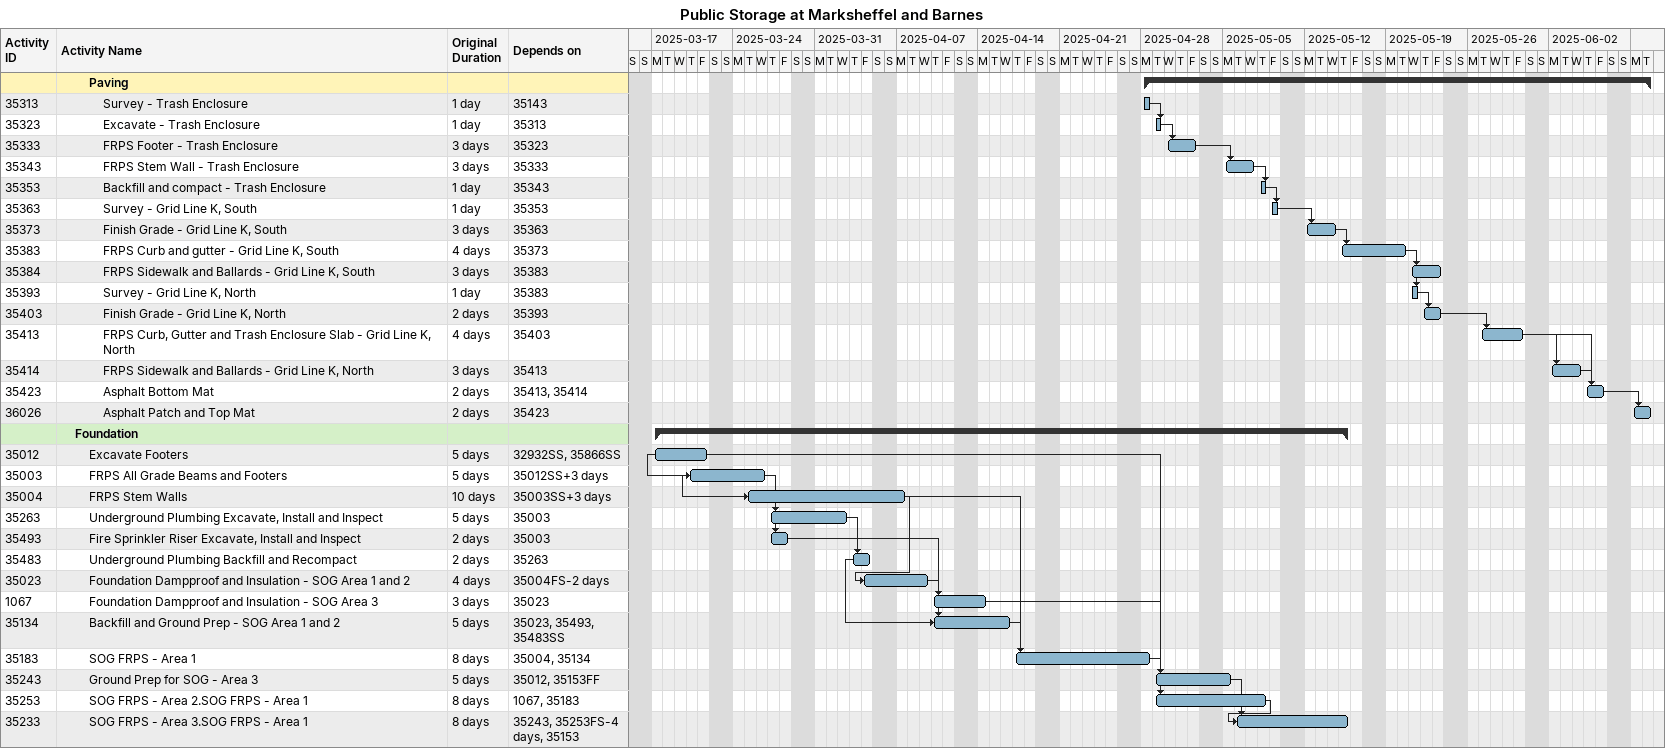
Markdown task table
Public Storage at Marksheffel and Barnes

| ID | Level | Task | Original duration | Start | Finish | Predecessors |
|---|---|---|---|---|---|---|
|  | 3 | **Paving** |  | 2025-04-28 | 2025-06-10 |  |
| 35313 | 4 | Survey - Trash Enclosure | 1d | 2025-04-28 | 2025-04-28 | 35143 |
| 35323 | 4 | Excavate - Trash Enclosure | 1d | 2025-04-29 | 2025-04-29 | 35313 |
| 35333 | 4 | FRPS Footer - Trash Enclosure | 3d | 2025-04-30 | 2025-05-02 | 35323 |
| 35343 | 4 | FRPS Stem Wall - Trash Enclosure | 3d | 2025-05-05 | 2025-05-07 | 35333 |
| 35353 | 4 | Backfill and compact - Trash Enclosure | 1d | 2025-05-08 | 2025-05-08 | 35343 |
| 35363 | 4 | Survey - Grid Line K, South | 1d | 2025-05-09 | 2025-05-09 | 35353 |
| 35373 | 4 | Finish Grade - Grid Line K, South | 3d | 2025-05-12 | 2025-05-14 | 35363 |
| 35383 | 4 | FRPS Curb and gutter - Grid Line K, South | 4d | 2025-05-15 | 2025-05-20 | 35373 |
| 35384 | 4 | FRPS Sidewalk and Ballards - Grid Line K, South | 3d | 2025-05-21 | 2025-05-23 | 35383 |
| 35393 | 4 | Survey - Grid Line K, North | 1d | 2025-05-21 | 2025-05-21 | 35383 |
| 35403 | 4 | Finish Grade - Grid Line K, North | 2d | 2025-05-22 | 2025-05-23 | 35393 |
| 35413 | 4 | FRPS Curb, Gutter and Trash Enclosure Slab - Grid Line K, North | 4d | 2025-05-27 | 2025-05-30 | 35403 |
| 35414 | 4 | FRPS Sidewalk and Ballards - Grid Line K, North | 3d | 2025-06-02 | 2025-06-04 | 35413 |
| 35423 | 4 | Asphalt Bottom Mat | 2d | 2025-06-05 | 2025-06-06 | 35413, 35414 |
| 36026 | 4 | Asphalt Patch and Top Mat | 2d | 2025-06-09 | 2025-06-10 | 35423 |
|  | 2 | **Foundation** |  | 2025-03-17 | 2025-05-15 |  |
| 35012 | 3 | Excavate Footers | 5d | 2025-03-17 | 2025-03-21 | 32932SS, 35866SS |
| 35003 | 3 | FRPS All Grade Beams and Footers | 5d | 2025-03-20 | 2025-03-26 | 35012SS+3d |
| 35004 | 3 | FRPS Stem Walls | 10d | 2025-03-25 | 2025-04-07 | 35003SS+3d |
| 35263 | 3 | Underground Plumbing Excavate, Install and Inspect | 5d | 2025-03-27 | 2025-04-02 | 35003 |
| 35493 | 3 | Fire Sprinkler Riser Excavate, Install and Inspect | 2d | 2025-03-27 | 2025-03-28 | 35003 |
| 35483 | 3 | Underground Plumbing Backfill and Recompact | 2d | 2025-04-03 | 2025-04-04 | 35263 |
| 35023 | 3 | Foundation Dampproof and Insulation - SOG Area 1 and 2 | 4d | 2025-04-04 | 2025-04-09 | 35004FS-2d |
| 1067 | 3 | Foundation Dampproof and Insulation - SOG Area 3 | 3d | 2025-04-10 | 2025-04-14 | 35023 |
| 35134 | 3 | Backfill and Ground Prep - SOG Area 1 and 2 | 5d | 2025-04-10 | 2025-04-16 | 35023, 35493, 35483SS |
| 35183 | 3 | SOG FRPS - Area 1 | 8d | 2025-04-17 | 2025-04-28 | 35004, 35134 |
| 35243 | 3 | Ground Prep for SOG - Area 3 | 5d | 2025-04-29 | 2025-05-05 | 35012, 35153FF |
| 35253 | 3 | SOG FRPS - Area 2.SOG FRPS - Area 1 | 8d | 2025-04-29 | 2025-05-08 | 1067, 35183 |
| 35233 | 3 | SOG FRPS - Area 3.SOG FRPS - Area 1 | 8d | 2025-05-06 | 2025-05-15 | 35243, 35253FS-4d, 35153 |
